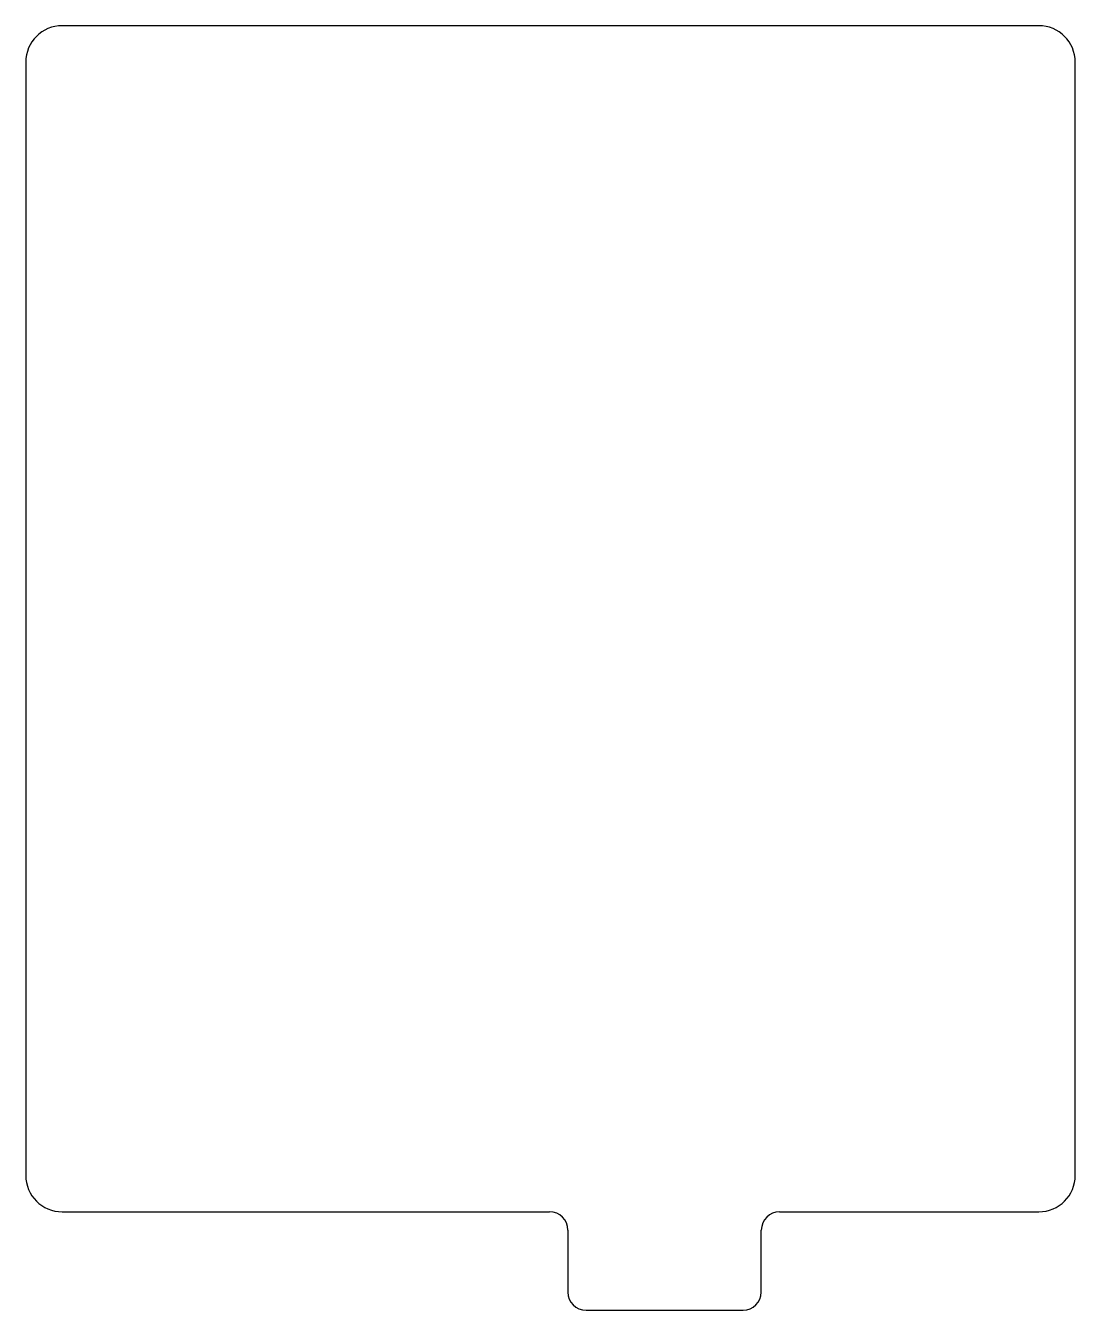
# Model space of a CAD drawing. Header units: millimetres. Extents: x -5 to 52.5, y -37.9 to 32.5.
import ezdxf

# ---------------------------------------------------------------- set-up
doc = ezdxf.new("R2010")
doc.units = ezdxf.units.MM
doc.layers.add('Sketch', color=7, linetype='CONTINUOUS')

msp = doc.modelspace()

# ---------------------------------------------------------------- linework, layer by layer
at = {"layer": 'Sketch'}
for p, q in [((50.5, 32.5), (-3, 32.5)), ((-5, 30.5), (-5, -30.5)), ((52.5, -30.5), (52.5, 30.5)), ((-3, -32.5), (23.7, -32.5)), ((36.3, -32.5), (50.5, -32.5)), ((24.7, -33.5), (24.7, -36.9)), ((35.3, -36.9), (35.3, -33.5)), ((25.7, -37.9), (30, -37.9)), ((30, -37.9), (34.3, -37.9))]:
    msp.add_line(p, q, dxfattribs=at)
for centre, radius, start, end in [((-3, 30.5), 2, 90, 180), ((50.5, 30.5), 2, 0, 90), ((-3, -30.5), 2, 180, -90), ((50.5, -30.5), 2, -90, 0), ((23.7, -33.5), 1, 0, 90), ((36.3, -33.5), 1, 90, 180), ((25.7, -36.9), 1, 180, -90), ((34.3, -36.9), 1, -90, 0)]:
    msp.add_arc(centre, radius, start, end, dxfattribs=at)

doc.saveas('drawing.dxf')
